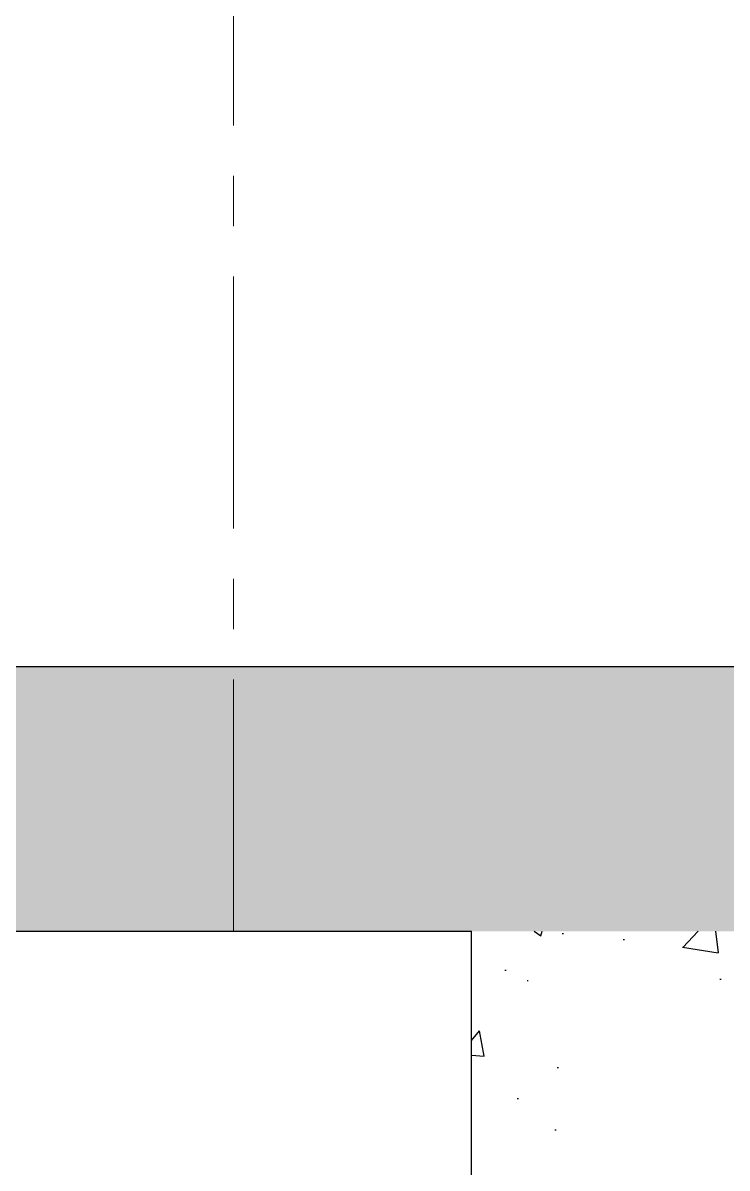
# Model space of a CAD drawing. Header units: millimetres. Extents: x 3220 to 226993, y 817 to 176024.
# Drawn here: x 79224 to 80557, y 73095 to 75261 of the extents above; entities that cross this region are included whole.
import ezdxf

# ---------------------------------------------------------------- set-up
doc = ezdxf.new("R2010")
doc.units = ezdxf.units.MM
doc.linetypes.add('AXES', pattern=[50.8, 31.75, -6.35, 6.35, -6.35])
doc.layers.add('Axe', color=1, linetype='AXES', lineweight=9)

# ---------------------------------------------------------------- blocks, each defined once
blk = doc.blocks.new('section 5-4')
h = blk.add_hatch()
h.set_pattern_fill('AR-CONC', color=256, scale=3)
h.set_pattern_definition([(50, (0, -4000), (546.554, -47.817), [57.15, -628.65]), (355, (0, -4000), (-105.73, 573.17), [45.72, -502.922]), (100.4514, (45.55, -4004), (440.824, 525.353), [48.57, -534.27]), (46.184, (0, -3847.6), (813.237, -126.127), [85.725, -942.975]), (96.6356, (67.8, -3858.1), (712.212, 742.28), [72.855, -801.407]), (351.184, (0, -3847.6), (712.212, 742.28), [68.58, -754.38]), (21, (76.2, -3885.7), (454.843, -306.796), [57.15, -628.65]), (326, (76.2, -3885.7), (185.406, 552.564), [45.72, -502.92]), (71.4514, (114.1, -3911.27), (640.25, 245.768), [48.57, -534.27]), (37.5, (0, -4000), (9.2658, 253.665), [0, -496.824, 0, -510.54, 0, -504.825]), (7.5, (0, -4000), (200.459, 300.5417), [0, -291.084, 0, -485.394, 0, -192.405]), (327.5, (-169.93, -4000), (406.7718, -17.1862), [0, -190.5, 0, -594.36, 0, -788.67]), (317.5, (-246.13, -4000), (444.3875, 76.2795), [0, -247.65, 0, -394.716, 0, -560.07])])
h.paths.add_polyline_path([(0, -4500), (-250, -4500), (-250, -8000), (0, -8000)])
h.paths.add_polyline_path([(6000, -7500), (3000, -7500), (3000, -8000), (6000, -8000)])
h.paths.add_polyline_path([(9000, -7500), (8750, -7500), (6000, -7500), (6000, -8000), (9000, -8000)])
h.paths.add_polyline_path([(15000, -7500), (12000, -7500), (12000, -8000), (15000, -8000)])
h.paths.add_polyline_path([(15000, -4500), (14750, -4500), (14750, -7500), (15000, -7500), (15000, -8000)])
h.paths.add_polyline_path([(15250, -4500), (15000, -4500), (15000, -8000), (15250, -8000)])
h.paths.add_polyline_path([(800, -8000), (800, -7500), (250, -7500), (250, -4500), (0, -4500), (0, -8000)])
h.paths.add_polyline_path([(2200, -7500), (2200, -8000), (3000, -8000), (3000, -7500)])
h.paths.add_polyline_path([(9950, -8000), (9950, -7500), (9000, -7500), (9000, -8000)])
h.paths.add_polyline_path([(11500, -7500), (11500, -8000), (12000, -8000), (12000, -7500)])
h = blk.add_hatch()
h.set_pattern_fill('AR-CONC', color=256, scale=3)
h.set_pattern_definition([(50, (9150, 0), (546.554, -47.817), [57.15, -628.65]), (355, (9150, 0), (-105.73, 573.17), [45.72, -502.922]), (100.4514, (9195.55, -4), (440.824, 525.353), [48.57, -534.27]), (46.184, (9150, 152.4), (813.237, -126.127), [85.725, -942.975]), (96.636, (9217.8, 141.9), (712.21, 742.28), [72.855, -801.41]), (351.184, (9150, 152.4), (712.21, 742.28), [68.58, -754.38]), (21, (9226.2, 114.3), (454.843, -306.796), [57.15, -628.65]), (326, (9226.2, 114.3), (185.406, 552.564), [45.72, -502.92]), (71.4514, (9264.1, 88.73), (640.25, 245.768), [48.57, -534.27]), (37.5, (9150, 0), (9.266, 253.665), [0, -496.824, 0, -510.54, 0, -504.825]), (7.5, (9150, 0), (200.459, 300.542), [0, -291.084, 0, -485.394, 0, -192.405]), (327.5, (8980.07, 0), (406.772, -17.1862), [0, -190.5, 0, -594.36, 0, -788.67]), (317.5, (8903.87, 0), (444.388, 76.28), [0, -247.65, 0, -394.716, 0, -560.07])])
h.paths.add_polyline_path([(12000, -8000), (11500, -8000), (11500, -8500), (9950, -8500), (9950, -8000), (9450, -8000), (9450, -9000), (12000, -9000)])
for points in [[(14750, -4500), (14750, -7500), (250, -7500), (250, -4500)], [(2700, -8000), (9450, -8000)], [(12000, -8000), (12000, -9000), (9450, -9000), (9450, -8000)]]:
    blk.add_lwpolyline(points)
at = {"layer": 'Axe', "ltscale": 15}
blk.add_line((9000, -8000), (9000, 29046.2), dxfattribs=at)

msp = doc.modelspace()

# ---------------------------------------------------------------- block references
msp.add_blockref('section 5-4', (70623, 81542.4))

doc.saveas('drawing.dxf')
